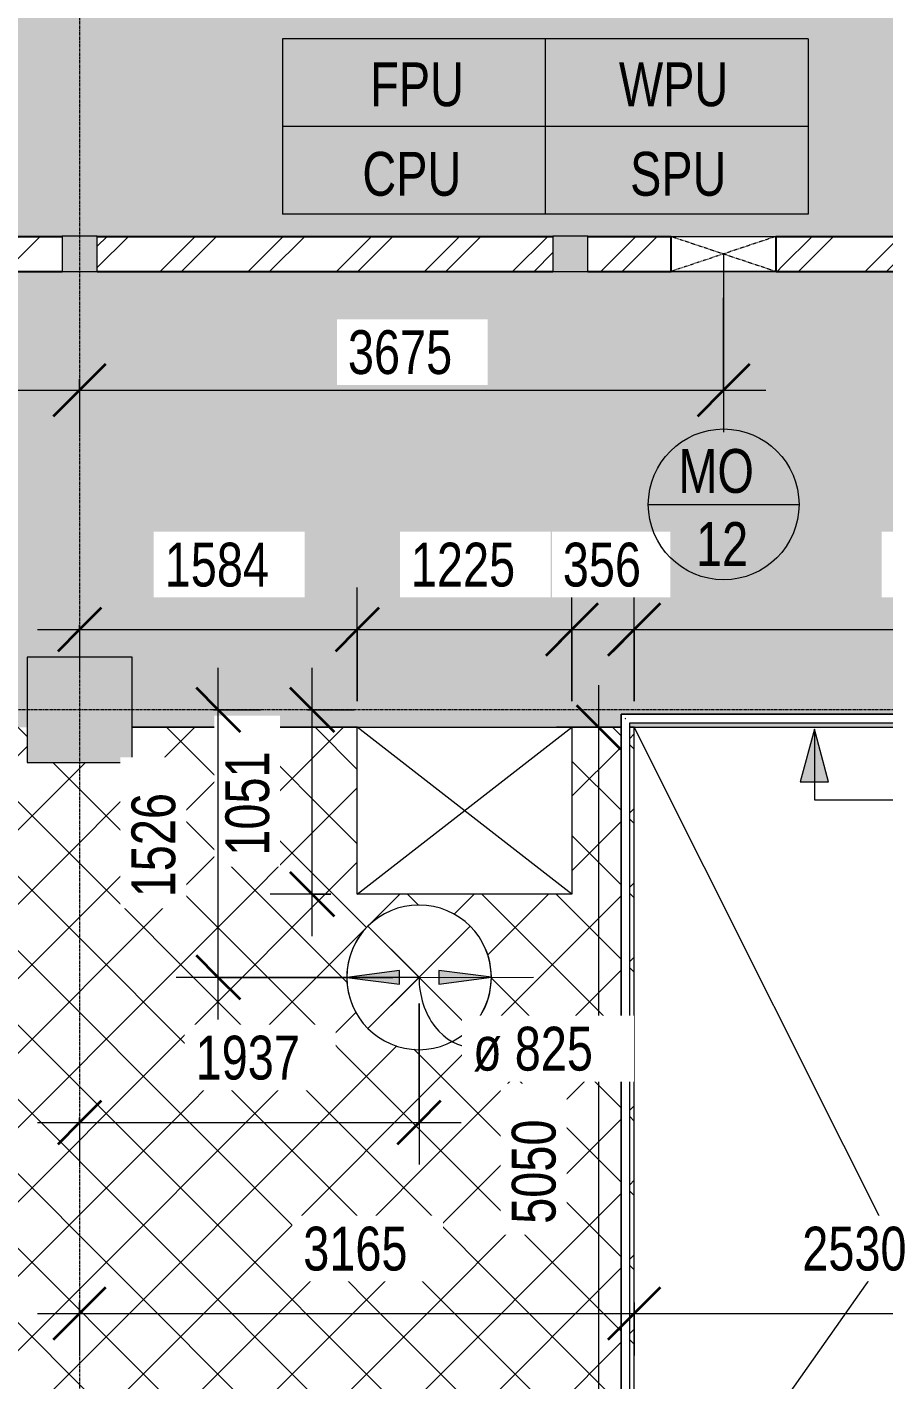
# Model space of a CAD drawing. Header units: millimetres. Extents: x -29259 to 87313, y -139821 to 46728.
# Drawn here: x 42654 to 47544, y 7178 to 14893 of the extents above; entities that cross this region are included whole.
import ezdxf

# ---------------------------------------------------------------- set-up
doc = ezdxf.new("R2010")
doc.units = ezdxf.units.MM
doc.linetypes.add('Dash', pattern=[6.35, 3.175, -3.175])
doc.linetypes.add('Grid Line', pattern=[22.225, 12.7, -3.175, 3.175, -3.175])
for name, color, linetype, lineweight in [('A-ANNO-DIMS', 211, 'Continuous', 9), ('A-ANNO-DIMS-100', 211, 'Continuous', 9), ('A-AREA-IDEN', 2, 'Continuous', 9), ('A-DETL-GENF', 92, 'Continuous', 9), ('A-DETL-THIN', 151, 'Continuous', 9), ('A-FLOR', 192, 'Continuous', 9), ('A-FLOR-HRAL', 11, 'Continuous', 9), ('A-FLOR-PATT', 8, 'Continuous', 18), ('A-GLAZ', 151, 'Continuous', 9), ('A-GLAZ-HDLN', 1, 'Dash', 18), ('A-GLAZ-IDEN', 152, 'Continuous', 9), ('A-WALL', 113, 'Continuous', 18), ('A-WALL-PATT', 111, 'Continuous', 18), ('G-ANNO-TEXT', 231, 'Continuous', 9), ('S-COLS', 52, 'Continuous', 18), ('S-GRID', 8, 'Continuous', 9)]:
    doc.layers.add(name, color=color, linetype=linetype, lineweight=lineweight)
doc.styles.add('Century Gothic_1', font='GOTHIC.TTF', dxfattribs={"width": 0.8, "height": 250})
doc.dimstyles.new('Diagonal_-_2_5mm_Century_Gothic', dxfattribs={"dimscale": 304.8, "dimtxt": 261.042067, "dimasz": 0.984252, "dimexe": 0.787402, "dimexo": 0.492126, "dimgap": 0.574147, "dimtad": 1, "dimdec": 0, "dimzin": 0, "dimdsep": 46, "dimtxsty": 'Century Gothic_1', "dimblk1": 'OBLIQUE', "dimblk2": 'OBLIQUE', "dimsah": 1, "dimcen": 0.09, "dimdle": 0.787402, "dimazin": 0, "dimtfac": 1, "dimtdec": 4, "dimtix": 1, "dimtmove": 0, "dimatfit": 3, "dimfxl": 1, "dimtvp": 1, "dimtfill": 1, "dimtolj": 1, "dimtzin": 0, "dimarcsym": 2})
doc.dimstyles.new('Diagonal_-_2_5mm_Century_Gothic_2', dxfattribs={"dimscale": 304.8, "dimtxt": 261.042067, "dimasz": 0.984252, "dimexe": 0.787402, "dimexo": 0.492126, "dimgap": 0.574147, "dimtad": 1, "dimdec": 0, "dimzin": 0, "dimdsep": 46, "dimtxsty": 'Century Gothic_1', "dimblk1": 'OBLIQUE', "dimblk2": 'OBLIQUE', "dimsah": 1, "dimcen": 0.09, "dimdle": 0.787402, "dimazin": 0, "dimtfac": 1, "dimtdec": 4, "dimtix": 1, "dimtmove": 2, "dimatfit": 3, "dimfxl": 1, "dimtvp": 1, "dimtfill": 1, "dimtolj": 1, "dimtzin": 0, "dimarcsym": 2})
doc.dimstyles.new('Diagonal_-_2_5mm_Century_Gothic__T', dxfattribs={"dimscale": 304.8, "dimtxt": 261.042067, "dimasz": 0.82021, "dimexe": 0.787402, "dimexo": 0.492126, "dimgap": 0.574147, "dimtad": 1, "dimdec": 0, "dimzin": 0, "dimdsep": 46, "dimtxsty": 'Century Gothic_1', "dimblk1": 'OBLIQUE', "dimblk2": 'OBLIQUE', "dimsah": 1, "dimcen": 0.09, "dimdle": 0.787402, "dimazin": 0, "dimtfac": 1, "dimtdec": 4, "dimtix": 1, "dimtmove": 0, "dimatfit": 3, "dimfxl": 1, "dimtvp": 1, "dimtfill": 1, "dimtolj": 1, "dimtzin": 0, "dimarcsym": 2})
doc.dimstyles.new('Diameter_-_2_5mm_Century_Gothic', dxfattribs={"dimscale": 304.8, "dimtxt": 261.042067, "dimasz": 0.984252, "dimexe": 0.787402, "dimexo": 0, "dimgap": 0.492126, "dimtad": 1, "dimjust": 3, "dimdec": 0, "dimzin": 0, "dimdsep": 46, "dimtxsty": 'Century Gothic_1', "dimsah": 1, "dimcen": 0.09, "dimdle": 0.787402, "dimazin": 0, "dimtfac": 1, "dimtdec": 4, "dimtix": 1, "dimtmove": 0, "dimatfit": 2, "dimfxl": 1, "dimtvp": 1, "dimtfill": 1, "dimtolj": 1, "dimtzin": 0, "dimarcsym": 2})
pattern_1 = [(45, (36954.4, 0), (-251.447, 251.447), []), (45, (36954.4, 381), (-251.447, 251.447), [])]

# ---------------------------------------------------------------- blocks, each defined once
blk = doc.blocks.new('Roaster Building_ST_RVT2022_detached_rvt-2-FIRST FLOOR PLAN')
at = {"layer": 'S-COLS', "lineweight": 5}
blk.add_hatch(color=8, dxfattribs=at).paths.add_polyline_path([(5700, 10699.9), (6300, 10699.9), (6300, 11299.9), (5700, 11299.9), (5700, 10824.3)])
at = {"layer": 'A-FLOR', "color": 250}
for p, q in [((6300, 10899.9), (9090, 10899.9)), ((9140, 10899.9), (12749.6, 10899.9))]:
    blk.add_line(p, q, dxfattribs=at)
at = {"layer": 'S-COLS', "color": 250, "lineweight": 9}
for p, q in [((6300, 11299.9), (5700, 11299.9)), ((5700, 11299.9), (5700, 10699.9)), ((6300, 10699.9), (6300, 11299.9)), ((5700, 10699.9), (6300, 10699.9))]:
    blk.add_line(p, q, dxfattribs=at)
blk = doc.blocks.new('Roaster Building_ST_RVT2022 _SST__rvt-2-FIRST FLOOR PLAN')
at = {"layer": 'A-FLOR', "lineweight": 5}
h = blk.add_hatch(color=8, dxfattribs=at)
h.paths.add_polyline_path([(10897.3, 10899.9), (12749.6, 10899.9), (12749.6, 10924.9), (9140, 10924.9), (9140, 10899.9), (10890.9, 10899.9)])
h.paths.add_polyline_path([(670.6, 13524.9), (715.6, 13524.9), (715.6, 12574.9), (670.6, 12574.9), (670.6, 13499.9)])
h.paths.add_polyline_path([(12939.3, 10899.9), (13700, 10899.9), (13700, 11299.9), (14100, 11299.9), (14100, 12030), (13350, 12030), (13350, 13499.9), (13200, 13499.9), (13200, 13524.9), (13150, 13524.9), (13150, 13574.7), (13134.1, 13574.7), (13134.1, 13625.7), (13150, 13625.7), (13150, 13674.9), (13200, 13674.9), (13200, 13699.9), (14100, 13699.9), (14100, 16249.9), (12149.7, 16249.9), (12149.7, 16999.9), (6300, 16999.9), (6300, 16699.9), (5700, 16699.9), (5700, 16999.9), (600, 16999.9), (600, 16099.9), (300.6, 16099.9), (300.6, 13699.9), (620.6, 13699.9), (620.6, 13674.9), (670.6, 13674.9), (670.6, 13625.7), (686.5, 13625.7), (686.5, 13574.7), (670.6, 13574.7), (670.6, 13524.9), (620.6, 13524.9), (620.6, 13499.9), (300, 13499.9), (300, 10899.9), (5700, 10899.9), (5700, 11299.9), (6300, 11299.9), (6300, 10899.9), (9090, 10899.9), (9090.9, 10974.9), (12799.6, 10974), (12799.6, 10899.9)])
h.paths.add_polyline_path([(14100, 12180), (14100, 13499.9), (13500, 13499.9), (13500, 13399.9), (13900, 13399.9), (13900, 12180), (13932.6, 12180)])
h.paths.add_polyline_path([(13150, 12424.9), (13105, 12424.9), (13105, 13524.9), (13150, 13524.9), (13150, 12765.4)])
h.paths.add_polyline_path([(2570.6, 13524.9), (2570.6, 13574.7), (2554.8, 13574.7), (2554.8, 13625.7), (2570.6, 13625.7), (2570.6, 13674.9), (2620.6, 13674.9), (2620.6, 13699.9), (12000, 13699.9), (12000, 13674.9), (12050, 13674.9), (12050, 13625.7), (12065.9, 13625.7), (12065.9, 13574.7), (12050, 13574.7), (12050, 13524.9), (12000, 13524.9), (12000, 13499.9), (2620.6, 13499.9), (2620.6, 13524.9)])
h.paths.add_polyline_path([(2525.6, 12574.9), (2525.6, 13524.9), (2570.6, 13524.9), (2570.6, 12574.9)])
h.paths.add_polyline_path([(12770, 13518.9), (12430, 13518.9), (12430, 13524.9), (12450, 13524.9), (12450, 13569.9), (12430, 13569.9), (12430, 13575.9), (12770, 13575.9), (12770, 13569.9), (12750, 13569.9), (12750, 13524.9), (12770, 13524.9)])
h.paths.add_polyline_path([(13599.7, 16399.9), (14100, 16399.9), (14100, 16699.8), (13700, 16699.9), (13700, 16999.9), (12299.7, 16999.9), (12299.7, 16799.8), (13599.7, 16799.8), (13599.7, 16699.9)])
h.paths.add_polyline_path([(14300, 17199.9), (14300, 17800), (9505, 17800), (9505, 17700), (9305, 17700), (9305, 17600), (300, 17600), (300, 17299.9), (600, 17299.9), (600, 17199.9), (5700, 17199.9), (5700, 17299.9), (6300, 17299.9), (6300, 17199.9), (13932.6, 17199.9)])
at = {"layer": 'A-FLOR', "color": 255, "lineweight": 18}
for p, q in [((6300, 10899.9), (9090, 10899.9)), ((9140, 10899.9), (12749.6, 10899.9))]:
    blk.add_line(p, q, dxfattribs=at)
blk = doc.blocks.new('Top Rail Type - Top Rail_Internal_-787143-FIRST FLOOR PLAN')
at = {"layer": 'A-FLOR-HRAL'}
for p, q in [((9090, 10974.9), (9090, 5775)), ((12799.6, 10974.9), (9090, 10974.9)), ((12799.6, 7231.7), (12799.6, 10974.9)), ((9140, 5825), (9140, 10924.9)), ((9140, 10924.9), (12749.6, 10924.9)), ((12749.6, 10924.9), (12749.6, 7281.7)), ((12749.6, 7281.7), (11720, 7281.7)), ((11720, 7281.7), (11720, 5825)), ((11770, 7231.7), (12799.6, 7231.7)), ((11770, 5775), (11770, 7231.7)), ((11720, 5825), (9140, 5825)), ((9090, 5775), (11770, 5775))]:
    blk.add_line(p, q, dxfattribs=at)
at = {"layer": 'A-FLOR-HRAL', "flags": 128}
for points in [[(11747.3, 5797.7), (11745, 5800), (11742.6, 5802.3)], [(11742.6, 5802.3), (11745, 5800), (11747.3, 5797.7)]]:
    blk.add_lwpolyline(points, dxfattribs=at)
at = {"layer": 'A-FLOR-HRAL'}
for points, knots in [([(9117.4, 10947.6), (9117.1, 10947.8), (9116.3, 10948.6), (9115, 10949.9), (9113.7, 10951.2), (9112.9, 10952), (9112.7, 10952.2)], [0.4701827, 0.4701827, 0.4701827, 0.4701827, 0.47916667, 0.5, 0.52083333, 0.5298173, 0.5298173, 0.5298173, 0.5298173]), ([(12772.2, 10947.6), (12772.5, 10947.8), (12773.2, 10948.6), (12774.6, 10949.9), (12775.9, 10951.2), (12776.7, 10952), (12776.9, 10952.2)], [0.4701827, 0.4701827, 0.4701827, 0.4701827, 0.47916667, 0.5, 0.52083333, 0.5298173, 0.5298173, 0.5298173, 0.5298173]), ([(11742.6, 7259.1), (11742.9, 7258.8), (11743.7, 7258), (11745, 7256.7), (11746.3, 7255.4), (11747.1, 7254.6), (11747.3, 7254.4)], [0.4701827, 0.4701827, 0.4701827, 0.4701827, 0.47916667, 0.5, 0.52083333, 0.5298173, 0.5298173, 0.5298173, 0.5298173]), ([(12772.2, 7259.1), (12772.5, 7258.8), (12773.2, 7258), (12774.6, 7256.7), (12775.9, 7255.4), (12776.7, 7254.6), (12776.9, 7254.4)], [0.4701827, 0.4701827, 0.4701827, 0.4701827, 0.47916667, 0.5, 0.52083333, 0.5298173, 0.5298173, 0.5298173, 0.5298173]), ([(9112.7, 5797.7), (9112.9, 5797.9), (9113.7, 5798.7), (9115, 5800), (9116.3, 5801.3), (9117.1, 5802.1), (9117.4, 5802.3)], [-0.5298173, -0.5298173, -0.5298173, -0.5298173, -0.52083333, -0.5, -0.47916667, -0.4701827, -0.4701827, -0.4701827, -0.4701827])]:
    blk.add_open_spline(points, degree=3, knots=knots, dxfattribs=at)
blk = doc.blocks.new('Top Rail Type - Top Rail_Internal_-V4-FIRST FLOOR PLAN')
at = {"layer": 'A-FLOR-HRAL'}
for p, q in [((9090, 10974.9), (12799.6, 10974.9)), ((9090, 5775), (9090, 10974.9)), ((12799.6, 10974.9), (12799.6, 7231.7)), ((9140, 10924.9), (12749.6, 10924.9)), ((9140, 5825), (9140, 10924.9)), ((12749.6, 10924.9), (12749.6, 7281.7)), ((12749.6, 7281.7), (11720, 7281.7)), ((11720, 7281.7), (11720, 5825)), ((12799.6, 7231.7), (12749.6, 7281.7)), ((12799.6, 7231.7), (12749.6, 7281.7)), ((12799.6, 7231.7), (11770, 7231.7)), ((11770, 7231.7), (11770, 5775)), ((11720, 5825), (9140, 5825)), ((11770, 5775), (9090, 5775))]:
    blk.add_line(p, q, dxfattribs=at)
blk = doc.blocks.new('MECH CUTOUT - M 12-992678-FIRST FLOOR PLAN')
at = {"layer": 'A-GLAZ'}
for p, q in [((300, 100), (-300, 100)), ((-300, -100), (-300, 100)), ((300, -100), (300, 100)), ((300, -100), (-300, -100))]:
    blk.add_line(p, q, dxfattribs=at)
at = {"layer": 'A-GLAZ-HDLN'}
for p, q in [((300, -100), (-300, 100)), ((-300, -100), (300, 100))]:
    blk.add_line(p, q, dxfattribs=at)
blk = doc.blocks.new('LTTS_Finish_Room Tag - Finish Room Tag-672008-FIRST FLOOR PLAN')
at = {"layer": 'A-AREA-IDEN'}
for p, q in [((-15, 5), (-15, -5)), ((15, 5), (-15, 5)), ((0, 5), (0, -5)), ((15, 5), (15, -5)), ((15, 0), (-15, 0)), ((15, -5), (-15, -5))]:
    blk.add_line(p, q, dxfattribs=at)
blk = doc.blocks.new('DIMBLOCK36-FIRST FLOOR PLAN')
at = {"layer": 'A-ANNO-DIMS-100', "transparency": 16777216}
for p, q in [((46119.4, 11049.9), (46119.4, 11697.5)), ((49678.9, 11049.9), (49678.9, 11697.5)), ((45879.4, 11457.5), (49918.9, 11457.5)), ((46119.4, 11457.5), (46119.4, 11049.9)), ((49678.9, 11457.5), (49678.9, 11049.9))]:
    blk.add_line(p, q, dxfattribs=at)
at = {"layer": 'A-ANNO-DIMS-100', "lineweight": 35, "transparency": 16777216}
for p, q in [((46119.4, 11457.5), (46244.4, 11582.5)), ((49678.9, 11457.5), (49803.9, 11582.5)), ((46119.4, 11457.5), (45994.4, 11332.5)), ((49678.9, 11457.5), (49553.9, 11332.5))]:
    blk.add_line(p, q, dxfattribs=at)
at = {"layer": 'A-ANNO-DIMS-100', "color": 0, "transparency": 16777216, "insert": (47592.6, 11952.9), "char_height": 250, "width": 735.89, "attachment_point": 1, "line_spacing_factor": 0.984502, "style": 'Century Gothic_1', "bg_fill": 3, "box_fill_scale": 1.25, "bg_fill_color": 256, "bg_fill_true_color": 13158600, "bg_fill_transparency": 0}
blk.add_mtext('3560', dxfattribs=at)
blk = doc.blocks.new('_Oblique')
at = {"color": 0, "linetype": 'ByBlock', "lineweight": -2}
blk.add_line((-0.5, -0.5), (0.5, 0.5), dxfattribs=at)
blk = doc.blocks.new('DIMBLOCK38-FIRST FLOOR PLAN')
at = {"layer": 'A-ANNO-DIMS-100', "transparency": 16777216}
for p, q in [((45915.7, 11139.9), (45915.7, 5610)), ((45942.5, 10899.9), (45675.7, 10899.9)), ((45915.7, 10899.9), (45942.5, 10899.9)), ((45961.9, 5850), (45675.7, 5850)), ((45915.7, 5850), (45961.9, 5850))]:
    blk.add_line(p, q, dxfattribs=at)
at = {"layer": 'A-ANNO-DIMS-100', "lineweight": 35, "transparency": 16777216}
for p, q in [((45915.7, 10899.9), (45790.7, 11024.9)), ((45915.7, 10899.9), (46040.7, 10774.9)), ((45915.7, 5850), (45790.7, 5975)), ((45915.7, 5850), (46040.7, 5725))]:
    blk.add_line(p, q, dxfattribs=at)
at = {"layer": 'A-ANNO-DIMS-100', "color": 0, "transparency": 16777216, "insert": (45420.3, 8068.3), "char_height": 250, "width": 735.89, "attachment_point": 1, "rotation": 90, "line_spacing_factor": 0.984502, "style": 'Century Gothic_1', "bg_fill": 3, "box_fill_scale": 1.25, "bg_fill_color": 256, "bg_fill_true_color": 13158600, "bg_fill_transparency": 0}
blk.add_mtext('5050', dxfattribs=at)
blk = doc.blocks.new('DIMBLOCK40-FIRST FLOOR PLAN')
at = {"layer": 'A-ANNO-DIMS-100', "transparency": 16777216}
for p, q in [((44538.8, 11049.9), (44538.8, 11697.5)), ((42714.4, 11457.5), (44538.8, 11457.5)), ((42954.4, 11484.3), (42954.4, 11217.5)), ((42954.4, 11457.5), (42954.4, 11484.3)), ((44538.8, 11457.5), (44538.8, 11049.9))]:
    blk.add_line(p, q, dxfattribs=at)
at = {"layer": 'A-ANNO-DIMS-100', "lineweight": 35, "transparency": 16777216}
for p, q in [((42954.4, 11457.5), (43079.4, 11582.5)), ((44538.8, 11457.5), (44663.8, 11582.5)), ((42954.4, 11457.5), (42829.4, 11332.5)), ((44538.8, 11457.5), (44413.8, 11332.5))]:
    blk.add_line(p, q, dxfattribs=at)
at = {"layer": 'A-ANNO-DIMS-100', "color": 0, "transparency": 16777216, "insert": (43440, 11952.9), "char_height": 250, "width": 735.89, "attachment_point": 1, "line_spacing_factor": 0.984502, "style": 'Century Gothic_1', "bg_fill": 3, "box_fill_scale": 1.25, "bg_fill_color": 256, "bg_fill_true_color": 13158600, "bg_fill_transparency": 0}
blk.add_mtext('1584', dxfattribs=at)
blk = doc.blocks.new('DIMBLOCK41-FIRST FLOOR PLAN')
at = {"layer": 'A-ANNO-DIMS-100', "transparency": 16777216}
for p, q in [((44538.8, 11049.9), (44538.8, 11697.5)), ((45763.8, 11049.9), (45763.8, 11697.5)), ((44538.8, 11457.5), (46003.8, 11457.5)), ((44538.8, 11457.5), (44538.8, 11049.9)), ((45763.8, 11457.5), (45763.8, 11049.9))]:
    blk.add_line(p, q, dxfattribs=at)
at = {"layer": 'A-ANNO-DIMS-100', "lineweight": 35, "transparency": 16777216}
for p, q in [((44538.8, 11457.5), (44663.8, 11582.5)), ((45763.8, 11457.5), (45888.8, 11582.5)), ((44538.8, 11457.5), (44413.8, 11332.5)), ((45763.8, 11457.5), (45638.8, 11332.5))]:
    blk.add_line(p, q, dxfattribs=at)
at = {"layer": 'A-ANNO-DIMS-100', "color": 0, "transparency": 16777216, "insert": (44844.7, 11952.9), "char_height": 250, "width": 735.89, "attachment_point": 1, "line_spacing_factor": 0.984502, "style": 'Century Gothic_1', "bg_fill": 3, "box_fill_scale": 1.25, "bg_fill_color": 256, "bg_fill_true_color": 13158600, "bg_fill_transparency": 0}
blk.add_mtext('1225', dxfattribs=at)
blk = doc.blocks.new('DIMBLOCK42-FIRST FLOOR PLAN')
at = {"layer": 'A-ANNO-DIMS-100', "transparency": 16777216}
for p, q in [((44281.4, 9708.7), (44281.4, 11239.9)), ((44254.7, 10999.9), (44521.4, 10999.9)), ((44281.4, 10999.9), (44254.7, 10999.9)), ((44388.8, 9948.7), (44041.4, 9948.7)), ((44281.4, 9948.7), (44388.8, 9948.7))]:
    blk.add_line(p, q, dxfattribs=at)
at = {"layer": 'A-ANNO-DIMS-100', "lineweight": 35, "transparency": 16777216}
for p, q in [((44281.4, 10999.9), (44156.4, 11124.9)), ((44281.4, 10999.9), (44406.4, 10874.9)), ((44281.4, 9948.7), (44156.4, 10073.7)), ((44281.4, 9948.7), (44406.4, 9823.7))]:
    blk.add_line(p, q, dxfattribs=at)
at = {"layer": 'A-ANNO-DIMS-100', "color": 0, "transparency": 16777216, "insert": (43786, 10167.7), "char_height": 250, "width": 735.89, "attachment_point": 1, "rotation": 90, "line_spacing_factor": 0.984502, "style": 'Century Gothic_1', "bg_fill": 3, "box_fill_scale": 1.25, "bg_fill_color": 256, "bg_fill_true_color": 13158600, "bg_fill_transparency": 0}
blk.add_mtext('1051', dxfattribs=at)
blk = doc.blocks.new('DIMBLOCK43-FIRST FLOOR PLAN')
at = {"layer": 'A-ANNO-DIMS-100', "transparency": 16777216}
for p, q in [((45763.8, 11049.9), (45763.8, 11697.5)), ((46119.4, 11049.9), (46119.4, 11697.5)), ((45523.8, 11457.5), (46359.4, 11457.5)), ((45763.8, 11457.5), (45763.8, 11049.9)), ((46119.4, 11457.5), (46119.4, 11049.9))]:
    blk.add_line(p, q, dxfattribs=at)
at = {"layer": 'A-ANNO-DIMS-100', "lineweight": 35, "transparency": 16777216}
for p, q in [((45763.8, 11457.5), (45913.8, 11607.5)), ((46119.4, 11457.5), (46269.4, 11607.5)), ((45763.8, 11457.5), (45613.8, 11307.5)), ((46119.4, 11457.5), (45969.4, 11307.5))]:
    blk.add_line(p, q, dxfattribs=at)
at = {"layer": 'A-ANNO-DIMS-100', "color": 0, "transparency": 16777216, "insert": (45711.6, 11952.9), "char_height": 250, "width": 551.918, "attachment_point": 1, "line_spacing_factor": 0.984502, "style": 'Century Gothic_1', "bg_fill": 3, "box_fill_scale": 1.25, "bg_fill_color": 256, "bg_fill_true_color": 13158600, "bg_fill_transparency": 0}
blk.add_mtext('356', dxfattribs=at)
blk = doc.blocks.new('DIMBLOCK53-FIRST FLOOR PLAN')
at = {"layer": 'A-ANNO-DIMS-100', "transparency": 16777216}
for p, q in [((44891.3, 9324), (44891.3, 8405.8)), ((44891.3, 8645.8), (44891.3, 9324)), ((42714.4, 8645.8), (45131.3, 8645.8)), ((42954.4, 8672.6), (42954.4, 8405.8)), ((42954.4, 8645.8), (42954.4, 8672.6))]:
    blk.add_line(p, q, dxfattribs=at)
at = {"layer": 'A-ANNO-DIMS-100', "lineweight": 35, "transparency": 16777216}
for p, q in [((42954.4, 8645.8), (43079.4, 8770.8)), ((44891.3, 8645.8), (45016.3, 8770.8)), ((42954.4, 8645.8), (42829.4, 8520.8)), ((44891.3, 8645.8), (44766.3, 8520.8))]:
    blk.add_line(p, q, dxfattribs=at)
at = {"layer": 'A-ANNO-DIMS-100', "color": 0, "transparency": 16777216, "insert": (43616.2, 9141.3), "char_height": 250, "width": 735.89, "attachment_point": 1, "line_spacing_factor": 0.984502, "style": 'Century Gothic_1', "bg_fill": 3, "box_fill_scale": 1.25, "bg_fill_color": 256, "bg_fill_true_color": 13158600, "bg_fill_transparency": 0}
blk.add_mtext('1937', dxfattribs=at)
blk = doc.blocks.new('DIMBLOCK54-FIRST FLOOR PLAN')
at = {"layer": 'A-ANNO-DIMS-100', "transparency": 16777216}
for p, q in [((43745.6, 9234), (43745.6, 11239.9)), ((43718.8, 10999.9), (43985.6, 10999.9)), ((43745.6, 10999.9), (43718.8, 10999.9)), ((44741.3, 9474), (43505.6, 9474)), ((43745.6, 9474), (44741.3, 9474))]:
    blk.add_line(p, q, dxfattribs=at)
at = {"layer": 'A-ANNO-DIMS-100', "lineweight": 35, "transparency": 16777216}
for p, q in [((43745.6, 10999.9), (43620.6, 11124.9)), ((43745.6, 10999.9), (43870.6, 10874.9)), ((43745.6, 9474), (43620.6, 9599)), ((43745.6, 9474), (43870.6, 9349))]:
    blk.add_line(p, q, dxfattribs=at)
at = {"layer": 'A-ANNO-DIMS-100', "color": 0, "transparency": 16777216, "insert": (43250.1, 9930.3), "char_height": 250, "width": 735.89, "attachment_point": 1, "rotation": 90, "line_spacing_factor": 0.984502, "style": 'Century Gothic_1', "bg_fill": 3, "box_fill_scale": 1.25, "bg_fill_color": 256, "bg_fill_true_color": 13158600, "bg_fill_transparency": 0}
blk.add_mtext('1526', dxfattribs=at)
blk = doc.blocks.new('DIMBLOCK59-FIRST FLOOR PLAN')
at = {"layer": 'A-ANNO-DIMS-100', "transparency": 16777216}
for points in [[(44478.8, 9473.8), (44778.8, 9434.4), (44778.8, 9513.4)], [(45303.8, 9474.1), (45003.8, 9513.5), (45003.8, 9434.5)]]:
    blk.add_hatch(color=256, dxfattribs=at).paths.add_polyline_path(points)
for p, q in [((44731.2, 9633.9), (45051.4, 9314)), ((44731.4, 9313.9), (45051.2, 9634)), ((44778.8, 9513.4), (44478.8, 9473.8)), ((44778.8, 9434.4), (44778.8, 9513.4)), ((45303.8, 9474.1), (45003.8, 9513.5)), ((45003.8, 9513.5), (45003.8, 9434.5)), ((44891.3, 9474), (44238.8, 9473.6)), ((44478.8, 9473.8), (44778.8, 9434.4)), ((44891.3, 9474), (45543.8, 9474.3)), ((45003.8, 9434.5), (45303.8, 9474.1))]:
    blk.add_line(p, q, dxfattribs=at)
for start, end in [(146.691, 213.36245), (326.691, 33.36245)]:
    blk.add_arc((44891.3, 9474), 412.5, start, end, dxfattribs=at)
blk.add_ellipse((45199.4, 9474.1), major_axis=(-0.2, 397.5), ratio=0.775149, start_param=1.570796, end_param=3.141593, dxfattribs=at)
at = {"layer": 'A-ANNO-DIMS-100', "color": 0, "transparency": 16777216, "insert": (45199.5, 9192), "char_height": 250, "width": 855.224, "attachment_point": 1, "rotation": 0.02672, "line_spacing_factor": 0.984502, "style": 'Century Gothic_1', "bg_fill": 3, "box_fill_scale": 1.25, "bg_fill_color": 256, "bg_fill_true_color": 13158600, "bg_fill_transparency": 0}
blk.add_mtext('ø 825', dxfattribs=at)
blk = doc.blocks.new('DIMBLOCK68-FIRST FLOOR PLAN')
at = {"layer": 'A-ANNO-DIMS-100', "transparency": 16777216}
for p, q in [((48649.4, 7456.7), (48649.4, 7796.5)), ((46119.4, 7618.7), (46119.4, 7316.5)), ((46119.4, 7556.5), (46119.4, 7618.7)), ((45879.4, 7556.5), (48889.4, 7556.5)), ((48649.4, 7556.5), (48649.4, 7456.7))]:
    blk.add_line(p, q, dxfattribs=at)
at = {"layer": 'A-ANNO-DIMS-100', "lineweight": 35, "transparency": 16777216}
for p, q in [((46119.4, 7556.5), (46269.4, 7706.5)), ((48649.4, 7556.5), (48799.4, 7706.5)), ((46119.4, 7556.5), (45969.4, 7406.5)), ((48649.4, 7556.5), (48499.4, 7406.5))]:
    blk.add_line(p, q, dxfattribs=at)
at = {"layer": 'A-ANNO-DIMS-100', "color": 0, "transparency": 16777216, "insert": (47077.8, 8052), "char_height": 250, "width": 735.89, "attachment_point": 1, "line_spacing_factor": 0.984502, "style": 'Century Gothic_1', "bg_fill": 3, "box_fill_scale": 1.25, "bg_fill_color": 256, "bg_fill_true_color": 13158600, "bg_fill_transparency": 0}
blk.add_mtext('2530', dxfattribs=at)
blk = doc.blocks.new('DIMBLOCK69-FIRST FLOOR PLAN')
at = {"layer": 'A-ANNO-DIMS-100', "lineweight": 35, "transparency": 16777216}
for p, q in [((42954.4, 7556.5), (43104.4, 7706.5)), ((46119.4, 7556.5), (46269.4, 7706.5)), ((42954.4, 7556.5), (42804.4, 7406.5)), ((46119.4, 7556.5), (45969.4, 7406.5))]:
    blk.add_line(p, q, dxfattribs=at)
at = {"layer": 'A-ANNO-DIMS-100', "transparency": 16777216}
for p, q in [((42954.4, 7618.7), (42954.4, 7316.5)), ((42954.4, 7556.5), (42954.4, 7618.7)), ((46119.4, 7618.7), (46119.4, 7316.5)), ((46119.4, 7556.5), (46119.4, 7618.7)), ((42714.4, 7556.5), (46359.4, 7556.5))]:
    blk.add_line(p, q, dxfattribs=at)
at = {"layer": 'A-ANNO-DIMS-100', "color": 0, "transparency": 16777216, "insert": (44230.3, 8052), "char_height": 250, "width": 735.89, "attachment_point": 1, "line_spacing_factor": 0.984502, "style": 'Century Gothic_1', "bg_fill": 3, "box_fill_scale": 1.25, "bg_fill_color": 256, "bg_fill_true_color": 13158600, "bg_fill_transparency": 0}
blk.add_mtext('3165', dxfattribs=at)
blk = doc.blocks.new('DIMBLOCK72-FIRST FLOOR PLAN')
at = {"layer": 'A-ANNO-DIMS-100', "transparency": 16777216}
for p, q in [((41129.4, 13349.9), (41129.4, 12582.8)), ((41129.4, 12822.8), (41129.4, 13349.9)), ((42954.4, 12884.9), (42954.4, 12582.8)), ((42954.4, 12822.8), (42954.4, 12884.9)), ((40889.4, 12822.8), (42954.4, 12822.8))]:
    blk.add_line(p, q, dxfattribs=at)
at = {"layer": 'A-ANNO-DIMS-100', "lineweight": 35, "transparency": 16777216}
for p, q in [((41129.4, 12822.8), (41279.4, 12972.8)), ((42954.4, 12822.8), (43104.4, 12972.8)), ((41129.4, 12822.8), (40979.4, 12672.8)), ((42954.4, 12822.8), (42804.4, 12672.8))]:
    blk.add_line(p, q, dxfattribs=at)
at = {"layer": 'A-ANNO-DIMS-100', "color": 0, "transparency": 16777216, "insert": (41387.2, 13164.6), "char_height": 250, "width": 735.89, "attachment_point": 1, "line_spacing_factor": 0.984502, "style": 'Century Gothic_1', "bg_fill": 3, "box_fill_scale": 1.25, "bg_fill_color": 256, "bg_fill_true_color": 13158600, "bg_fill_transparency": 0}
blk.add_mtext('1825', dxfattribs=at)
blk = doc.blocks.new('DIMBLOCK73-FIRST FLOOR PLAN')
at = {"layer": 'A-ANNO-DIMS-100', "transparency": 16777216}
for p, q in [((46629.4, 13349.9), (46629.4, 12582.8)), ((46629.4, 12822.8), (46629.4, 13349.9)), ((42954.4, 12884.9), (42954.4, 12582.8)), ((42954.4, 12822.8), (42954.4, 12884.9)), ((42954.4, 12822.8), (46869.4, 12822.8))]:
    blk.add_line(p, q, dxfattribs=at)
at = {"layer": 'A-ANNO-DIMS-100', "lineweight": 35, "transparency": 16777216}
for p, q in [((42954.4, 12822.8), (43104.4, 12972.8)), ((46629.4, 12822.8), (46779.4, 12972.8)), ((42954.4, 12822.8), (42804.4, 12672.8)), ((46629.4, 12822.8), (46479.4, 12672.8))]:
    blk.add_line(p, q, dxfattribs=at)
at = {"layer": 'A-ANNO-DIMS-100', "color": 0, "transparency": 16777216, "insert": (44485.3, 13164.6), "char_height": 250, "width": 735.89, "attachment_point": 1, "line_spacing_factor": 0.984502, "style": 'Century Gothic_1', "bg_fill": 3, "box_fill_scale": 1.25, "bg_fill_color": 256, "bg_fill_true_color": 13158600, "bg_fill_transparency": 0}
blk.add_mtext('3675', dxfattribs=at)
blk = doc.blocks.new('LTTS_A1_WINDOW TAG - LTTS_A1_WINDOW TAG-803410-FIRST FLOOR PLAN')
at = {"layer": 'A-GLAZ-IDEN'}
blk.add_line((-4.31, 0), (4.29, 0), dxfattribs=at)
blk.add_circle((-0.01, 0), 4.3, dxfattribs=at)

msp = doc.modelspace()

# ---------------------------------------------------------------- hatches: boundary and pattern name
at = {"layer": 'A-DETL-GENF'}
for points in [[(43055, 13499.9), (43055, 13700), (42854.4, 13700), (42854.4, 13499.9), (42940.5, 13499.9)], [(45855, 13499.9), (45855, 13700), (45654.4, 13700), (45654.4, 13499.9)]]:
    msp.add_hatch(color=9, dxfattribs=at).paths.add_polyline_path(points)
at = {"layer": 'A-FLOR-PATT', "lineweight": 9}
h = msp.add_hatch(dxfattribs=at)
h.set_pattern_fill('FP_3', color=256, style=0, pattern_type=2)
h.set_pattern_definition([(45, (36954.4, 0), (-212.132, 212.132), []), (135, (36954.4, 0), (-212.132, -212.132), [])])
h.paths.add_polyline_path([(37255, 200), (42654.4, 200), (42654.4, 400), (42704.4, 400), (42704.4, 4700), (42654.4, 4700), (42654.4, 5300), (43254.4, 5300), (43254.4, 5200), (46119.4, 5200), (46119.4, 5775), (46044.4, 5775.9), (46044.4, 10899.9), (45763.8, 10899.9), (45763.8, 9948.7), (44538.8, 9948.7), (44538.8, 10899.9), (43254.4, 10899.9), (43254.4, 10699.9), (42654.4, 10699.9), (42654.4, 10899.9), (37255, 10899.9), (37255, 1118.9)])
h.paths.add_polyline_path([(48900.4, 5200), (50654.4, 5200), (50654.4, 5300), (50854.4, 5300), (50854.4, 10699.9), (50654.4, 10699.9), (50654.4, 10899.9), (49753.9, 10899.9), (49753.1, 7231.7), (48724.4, 7231.7), (48723.5, 5775), (48649.4, 5775), (48649.4, 5200)])
h.paths.add_polyline_path([(48652, 5825), (48674.4, 5825), (48675.2, 7281.7), (49703.9, 7281.7), (49703.9, 10899.9), (49678.9, 10899.9), (49678.9, 7306.7), (48649.4, 7306.7), (48649.4, 5825)])
h.paths.add_polyline_path([(46119.4, 5825), (46119.4, 10899.9), (46094.4, 10899.9), (46094.4, 5825)])
h.paths.add_polyline_path([(44891.3, 9061.5), (44819.7, 9067.7), (44750.2, 9086.3), (44685.1, 9116.7), (44626.2, 9158), (44575.3, 9208.8), (44534.1, 9267.7), (44503.7, 9332.9), (44485.1, 9402.3), (44478.8, 9474), (44485.1, 9545.6), (44503.7, 9615), (44534.1, 9680.2), (44575.3, 9739.1), (44626.2, 9789.9), (44685.1, 9831.2), (44750.2, 9861.6), (44819.7, 9880.2), (44891.3, 9886.5), (44962.9, 9880.2), (45032.4, 9861.6), (45097.6, 9831.2), (45156.5, 9789.9), (45207.3, 9739.1), (45248.5, 9680.2), (45278.9, 9615), (45297.5, 9545.6), (45303.8, 9474), (45297.5, 9402.3), (45278.9, 9332.9), (45248.5, 9267.7), (45207.3, 9208.8), (45156.5, 9158), (45097.6, 9116.7), (45032.4, 9086.3), (44962.9, 9067.7), (44927.1, 9064.6)])
h.paths.add_polyline_path([(40076.9, 9429.4), (40031.7, 9429.4), (39987.8, 9440.2), (39947.8, 9461.2), (39914, 9491.2), (39888.3, 9528.4), (39872.3, 9570.7), (39866.8, 9615.5), (39872.3, 9660.4), (39888.3, 9702.7), (39914, 9739.9), (39947.8, 9769.8), (39987.8, 9790.8), (40031.7, 9801.7), (40076.9, 9801.7), (40120.8, 9790.8), (40160.8, 9769.8), (40194.7, 9739.9), (40220.3, 9702.7), (40236.4, 9660.4), (40241.8, 9615.5), (40236.4, 9570.7), (40220.3, 9528.4), (40194.7, 9491.2), (40160.8, 9461.2), (40120.8, 9440.2)])
at = {"layer": 'A-WALL-PATT', "lineweight": 9}
h = msp.add_hatch(dxfattribs=at)
h.set_pattern_fill('FP_1', color=256, style=0, pattern_type=2)
h.set_pattern_definition(pattern_1)
h.paths.add_polyline_path([(46966.1, 13499.9), (47843.2, 13499.9), (47843.2, 13699.9), (46966.1, 13699.9)])
h.paths.add_polyline_path([(50179.5, 13499.9), (51054.4, 13499.9), (51054.4, 13699.9), (50154.4, 13699.9), (50154.4, 13499.9)])
h.paths.add_polyline_path([(48900.4, 13499.9), (48954.4, 13499.9), (48954.4, 13699.9), (48655, 13699.9), (48655, 13499.9)])
h.paths.add_polyline_path([(44927.1, 13499.9), (45654.4, 13499.9), (45654.4, 13699.9), (43055, 13699.9), (43055, 13499.9)])
h.paths.add_polyline_path([(37575, 13499.9), (37575, 13699.9), (37255, 13699.9), (37255, 13499.9)])
h.paths.add_polyline_path([(40155, 13499.9), (40778.8, 13499.9), (40778.8, 13699.9), (40155, 13699.9), (40155, 13524.9)])
h.paths.add_polyline_path([(45855, 13499.9), (46278.8, 13499.9), (46278.8, 13699.9), (45855, 13699.9), (45855, 13682.3)])
h.paths.add_polyline_path([(41466.1, 13499.9), (42854.4, 13499.9), (42854.4, 13699.9), (41466.1, 13699.9)])
h.paths.add_polyline_path([(39954.4, 13499.9), (39954.4, 13699.9), (39575, 13699.9), (39575, 13499.9), (39600.1, 13499.9)])
h = msp.add_hatch(dxfattribs=at)
h.set_pattern_fill('FP_1', color=256, style=0, pattern_type=2)
h.set_pattern_definition(pattern_1)
h.paths.add_polyline_path([(46929.4, 13499.9), (46966.1, 13499.9), (46966.1, 13699.9), (46929.4, 13699.9)])
h.paths.add_polyline_path([(46278.8, 13499.9), (46329.4, 13499.9), (46329.4, 13699.9), (46278.8, 13699.9)])

# ---------------------------------------------------------------- linework, layer by layer
at = {"layer": 'A-DETL-THIN'}
for p, q in [((42854.4, 13700), (42854.4, 13499.9)), ((43055, 13700), (42854.4, 13700)), ((43055, 13499.9), (43055, 13700)), ((45654.4, 13700), (45654.4, 13499.9)), ((45855, 13700), (45654.4, 13700)), ((45855, 13499.9), (45855, 13700)), ((42854.4, 13499.9), (43055, 13499.9)), ((45654.4, 13499.9), (45855, 13499.9)), ((44538.8, 9948.7), (45763.8, 10899.9)), ((45763.8, 9948.7), (44538.8, 10899.9)), ((49678.9, 10899.9), (46119.4, 5850)), ((48649.4, 5850), (46119.4, 10899.9)), ((45183, 9765.6), (44599.6, 9182.3)), ((44599.6, 9765.6), (45183, 9182.3))]:
    msp.add_line(p, q, dxfattribs=at)
at = {"layer": 'A-FLOR'}
for p, q in [((44538.8, 10899.9), (43254.4, 10899.9)), ((44538.8, 9948.7), (44538.8, 10899.9)), ((46044.4, 10899.9), (45763.8, 10899.9)), ((45763.8, 10899.9), (45763.8, 9948.7)), ((46119.4, 10899.9), (46094.4, 10899.9)), ((46119.4, 5825), (46119.4, 10899.9)), ((45763.8, 9948.7), (44538.8, 9948.7))]:
    msp.add_line(p, q, dxfattribs=at)
for start, end in [(0, 180), (180, 360)]:
    msp.add_arc((44891.3, 9474), 412.5, start, end, dxfattribs=at)
at = {"layer": 'A-WALL', "lineweight": 25}
for p, q in [((41429.4, 13699.9), (42854.4, 13699.9)), ((43055, 13699.9), (45654.4, 13699.9)), ((45855, 13699.9), (46329.4, 13699.9)), ((46329.4, 13499.9), (46329.4, 13699.9)), ((46929.4, 13499.9), (46929.4, 13699.9)), ((46929.4, 13699.9), (47854.4, 13699.9)), ((41429.4, 13499.9), (42854.4, 13499.9)), ((43055, 13499.9), (45654.4, 13499.9)), ((45855, 13499.9), (46329.4, 13499.9)), ((46929.4, 13499.9), (47854.4, 13499.9))]:
    msp.add_line(p, q, dxfattribs=at)
at = {"layer": 'A-WALL', "lineweight": 9}
for p, q in [((46329.4, 13699.9), (46929.4, 13699.9)), ((46929.4, 13499.9), (46329.4, 13499.9))]:
    msp.add_line(p, q, dxfattribs=at)
at = {"layer": 'G-ANNO-TEXT', "color": 250}
for p, q in [((47066.7, 10589.7), (47227.5, 10589.7)), ((47147.1, 10486.2), (47736.1, 10486.2))]:
    msp.add_line(p, q, dxfattribs=at)
at = {"layer": 'S-GRID', "linetype": 'Grid Line'}
for p, q in [((42954.4, 24636.9), (42954.4, -1811.1)), ((57401, 10999.9), (28347.2, 10999.9))]:
    msp.add_line(p, q, dxfattribs=at)

# ---------------------------------------------------------------- block references
at = {"color": 10, "lineweight": 5}
msp.add_blockref('Roaster Building_ST_RVT2022_detached_rvt-2-FIRST FLOOR PLAN', (36954.4, 0), dxfattribs=at)
at = {"color": 8, "lineweight": 5}
msp.add_blockref('Roaster Building_ST_RVT2022 _SST__rvt-2-FIRST FLOOR PLAN', (36954.4, 0), dxfattribs=at)
at = {"layer": 'A-AREA-IDEN', "xscale": 99.99999999999993, "yscale": 99.99999999999993, "zscale": 99.99999999999993}
msp.add_blockref('LTTS_Finish_Room Tag - Finish Room Tag-672008-FIRST FLOOR PLAN', (45611.2, 14326.6), dxfattribs=at)
at = {"layer": 'A-FLOR-HRAL'}
for name in ['Top Rail Type - Top Rail_Internal_-787143-FIRST FLOOR PLAN', 'Top Rail Type - Top Rail_Internal_-V4-FIRST FLOOR PLAN']:
    msp.add_blockref(name, (36954.4, 0), dxfattribs=at)
at = {"layer": 'A-GLAZ', "rotation": 180}
msp.add_blockref('MECH CUTOUT - M 12-992678-FIRST FLOOR PLAN', (46629.4, 13599.9), dxfattribs=at)

# ---------------------------------------------------------------- texts
at = {"layer": 'A-AREA-IDEN', "char_height": 250, "attachment_point": 1, "style": 'Century Gothic_1'}
for s, insert, width in [('FPU', (44612.6, 14692), 596.455), ('WPU', (46031.8, 14692), 750.379), ('CPU', (44567.8, 14181.6), 705.485), ('SPU', (46095.4, 14181.6), 596.455)]:
    msp.add_mtext(s, dxfattribs=dict(at, insert=insert, width=width))
at = {"layer": 'A-GLAZ-IDEN', "insert": (46371.1, 12486.9), "char_height": 250, "width": 609.282, "attachment_point": 1, "style": 'Century Gothic_1'}
msp.add_mtext('MO', dxfattribs=at)

# ---------------------------------------------------------------- next in the draw order: dimensions: what is measured, and where the dimension line sits
at = {"layer": 'A-ANNO-DIMS'}
dim = msp.add_linear_dim(base=(42954.4, 12822.8), p1=(41129.4, 13499.9), p2=(42954.4, 13034.9), dimstyle='Diagonal_-_2_5mm_Century_Gothic_2', override={"dimpost": '<>', "dimfxl": 1883.30246}, dxfattribs=at)
dim.commit()
dim.dimension.update_dxf_attribs({"geometry": 'DIMBLOCK72-FIRST FLOOR PLAN', "text_midpoint": (41755.1, 12998), "dimtype": 160})
for base, p1, p2, override, picture, middle in [((44538.8, 11457.5), (42954.4, 11634.3), (44538.8, 10899.9), {"dimpost": '<>', "dimfxl": 1746.343953}, 'DIMBLOCK40-FIRST FLOOR PLAN', (43746.6, 11763.8)), ((49678.94, 11457.495), (46119.4029, 10899.9), (49678.94, 10899.9), {"dimpost": '<>', "dimfxl": 3559.537162}, 'DIMBLOCK36-FIRST FLOOR PLAN', (47899.1714, 11763.7832)), ((44891.3, 8645.8), (42954.4, 8822.6), (44891.3, 9474), {"dimpost": '<>', "dimfxl": 2043.513931}, 'DIMBLOCK53-FIRST FLOOR PLAN', (43922.8, 8952.1))]:
    dim = msp.add_linear_dim(base=base, p1=p1, p2=p2, dimstyle='Diagonal_-_2_5mm_Century_Gothic__T', override=override, dxfattribs=at)
    dim.commit()
    dim.dimension.update_dxf_attribs({"geometry": picture, "text_midpoint": middle})

# ---------------------------------------------------------------- next in the draw order: hatches: boundary and pattern name
at = {"layer": 'G-ANNO-TEXT'}
msp.add_hatch(color=250, dxfattribs=at).paths.add_polyline_path([(47147.1, 10889.7), (47066.7, 10589.7), (47227.5, 10589.7)])

# ---------------------------------------------------------------- next in the draw order: linework, layer by layer
at = {"layer": 'G-ANNO-TEXT', "color": 250}
for p, q in [((47147.1, 10889.7), (47066.7, 10589.7)), ((47227.5, 10589.7), (47147.1, 10889.7)), ((47147.1, 10889.7), (47147.1, 10486.2))]:
    msp.add_line(p, q, dxfattribs=at)

# ---------------------------------------------------------------- next in the draw order: texts
at = {"layer": 'A-GLAZ-IDEN', "insert": (46471.6, 12070.1), "char_height": 250, "width": 371.983, "attachment_point": 1, "style": 'Century Gothic_1'}
msp.add_mtext('12', dxfattribs=at)

# ---------------------------------------------------------------- next in the draw order: dimensions: what is measured, and where the dimension line sits
at = {"layer": 'A-ANNO-DIMS'}
dim = msp.add_linear_dim(base=(46629.4, 12822.8), p1=(42954.4, 13034.9), p2=(46629.4, 13499.9), dimstyle='Diagonal_-_2_5mm_Century_Gothic_2', override={"dimpost": '<>', "dimfxl": 3704.298605}, dxfattribs=at)
dim.commit()
dim.dimension.update_dxf_attribs({"geometry": 'DIMBLOCK73-FIRST FLOOR PLAN', "text_midpoint": (44853.2, 12998), "dimtype": 160})
dim = msp.add_linear_dim(base=(45915.7, 5850), p1=(46092.5, 10899.9), p2=(46111.9, 5850), angle=90, dimstyle='Diagonal_-_2_5mm_Century_Gothic__T', override={"dimpost": '<>', "dimfxl": 5049.937961}, dxfattribs=at)
dim.commit()
dim.dimension.update_dxf_attribs({"geometry": 'DIMBLOCK38-FIRST FLOOR PLAN', "text_midpoint": (45609.5, 8374.9)})

# ---------------------------------------------------------------- next in the draw order: linework, layer by layer
at = {"layer": 'A-GLAZ-IDEN'}
msp.add_line((46629.4, 13599.9), (46629.4, 12601.3), dxfattribs=at)

# ---------------------------------------------------------------- next in the draw order: dimensions: what is measured, and where the dimension line sits
at = {"layer": 'A-ANNO-DIMS'}
for base, p1, p2, dimstyle, override, picture, middle in [((45763.8, 11457.5), (44538.8, 10899.9), (45763.8, 10899.9), 'Diagonal_-_2_5mm_Century_Gothic__T', {"dimpost": '<>', "dimfxl": 1225}, 'DIMBLOCK41-FIRST FLOOR PLAN', (45151.3, 11763.8)), ((48649.4, 7556.5), (46119.4, 7768.7), (48649.4, 7306.7), 'Diagonal_-_2_5mm_Century_Gothic', {"dimpost": '<>', "dimfxl": 2571.791981}, 'DIMBLOCK68-FIRST FLOOR PLAN', (47384.4, 7862.8))]:
    dim = msp.add_linear_dim(base=base, p1=p1, p2=p2, dimstyle=dimstyle, override=override, dxfattribs=at)
    dim.commit()
    dim.dimension.update_dxf_attribs({"geometry": picture, "text_midpoint": middle})

# ---------------------------------------------------------------- next in the draw order: dimensions: what is measured, and where the dimension line sits
for base, p1, p2, override, picture, middle in [((46119.4, 11457.5), (45763.8, 10899.9), (46119.4, 10899.9), {"dimpost": '<>', "dimfxl": 355.588493}, 'DIMBLOCK43-FIRST FLOOR PLAN', (45941.6, 11763.8)), ((46119.4, 7556.5), (42954.4, 7768.7), (46119.4, 7768.7), {"dimpost": '<>', "dimfxl": 3165.017558}, 'DIMBLOCK69-FIRST FLOOR PLAN', (44536.9, 7862.8))]:
    dim = msp.add_linear_dim(base=base, p1=p1, p2=p2, dimstyle='Diagonal_-_2_5mm_Century_Gothic', override=override, dxfattribs=at)
    dim.commit()
    dim.dimension.update_dxf_attribs({"geometry": picture, "text_midpoint": middle})
dim = msp.add_linear_dim(base=(44281.4, 10999.9), p1=(44538.8, 9948.7), p2=(44104.7, 10999.9), angle=90, dimstyle='Diagonal_-_2_5mm_Century_Gothic__T', override={"dimpost": '<>', "dimfxl": 1137.334303}, dxfattribs=at)
dim.commit()
dim.dimension.update_dxf_attribs({"geometry": 'DIMBLOCK42-FIRST FLOOR PLAN', "text_midpoint": (43975.2, 10474.3)})

# ---------------------------------------------------------------- next in the draw order: block references
at = {"layer": 'A-GLAZ-IDEN', "xscale": 99.99999999999993, "yscale": 99.99999999999993, "zscale": 99.99999999999993}
msp.add_blockref('LTTS_A1_WINDOW TAG - LTTS_A1_WINDOW TAG-803410-FIRST FLOOR PLAN', (46630.4, 12171.3), dxfattribs=at)

# ---------------------------------------------------------------- next in the draw order: dimensions: what is measured, and where the dimension line sits
at = {"layer": 'A-ANNO-DIMS'}
dim = msp.add_linear_dim(base=(43745.6, 10999.9), p1=(44891.3, 9474), p2=(43568.8, 10999.9), angle=90, dimstyle='Diagonal_-_2_5mm_Century_Gothic__T', override={"dimpost": '<>', "dimfxl": 2019.300559}, dxfattribs=at)
dim.commit()
dim.dimension.update_dxf_attribs({"geometry": 'DIMBLOCK54-FIRST FLOOR PLAN', "text_midpoint": (43439.3, 10236.9)})

# ---------------------------------------------------------------- next in the draw order: dimensions: what is measured, and where the dimension line sits
dim = msp.add_diameter_dim_2p(p1=(45303.8, 9474.1), p2=(44478.8, 9473.8), dimstyle='Diameter_-_2_5mm_Century_Gothic', override={"dimpost": 'ø<>'}, dxfattribs=at)
dim.commit()
dim.dimension.update_dxf_attribs({"geometry": 'DIMBLOCK59-FIRST FLOOR PLAN', "text_midpoint": (44891.2, 9759.2)})

doc.saveas('drawing.dxf')
